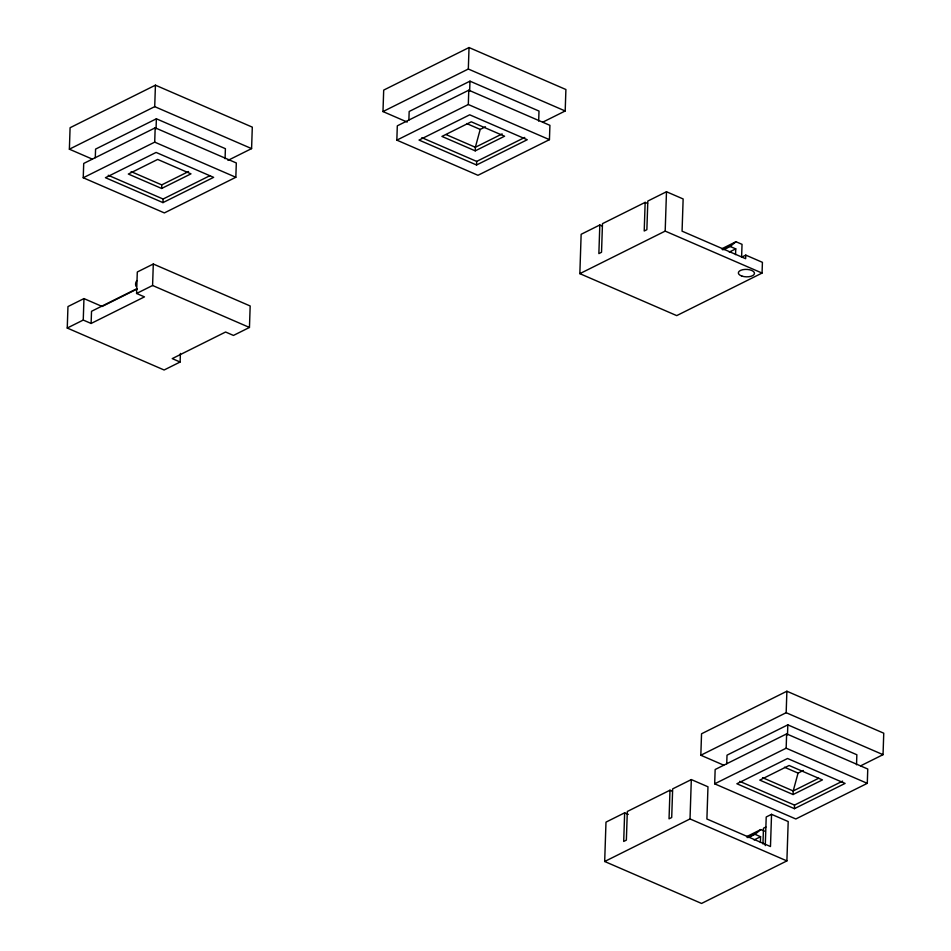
<?xml version="1.0" encoding="UTF-8"?>
<svg xmlns="http://www.w3.org/2000/svg" width="951" height="951" viewBox="0 0 951 951"><rect width="100%" height="100%" fill="white"/><g stroke="black" fill="none" stroke-linecap="round" stroke-linejoin="round"><path stroke-width="1.43" d="M92.247 159.09L69.375 149.188L70.089 127.719L155.429 85.174L252.3 127.137L251.587 148.606L227.955 160.386M180.405 353.439L180.119 362.022L164.119 369.998L67.248 328.036L67.961 306.567L83.961 298.59L102.126 306.46L137.253 288.938M83.236 177.766L83.712 163.453L155.179 127.826L236.312 162.966L235.836 177.278L164.368 212.917L83.236 177.766L154.704 142.139L235.836 177.278M67.248 328.036L83.248 320.059L83.961 298.59M95.29 157.688L95.576 149.105L156.38 118.792L225.399 148.689L225.066 158.71M83.248 320.059L91.118 323.459L91.522 311.298L137.051 288.605M91.118 323.459L144.457 296.878L136.587 293.467L137.301 271.998L153.301 264.021L250.172 305.984L249.459 327.453L233.459 335.43L225.589 332.018L172.25 358.61L180.119 362.022M69.375 149.188L154.716 106.643L155.429 85.174M154.704 142.139L155.179 127.826M156.047 128.813L156.38 118.792M136.587 293.467L152.588 285.49L153.301 264.021M161.634 188.464L190.973 173.843L157.676 159.423L128.337 174.045L161.634 188.464L161.753 184.886L188.536 171.537M162.966 202.611L213.63 177.35L156.107 152.433L105.442 177.694L162.966 202.611L163.085 199.032L209.85 175.721M407.194 122.061L382.98 111.564L383.693 90.095L469.033 47.55L565.904 89.513L565.191 110.982L542.878 122.108M396.84 140.142L397.304 125.829L468.784 90.202L549.916 125.342L549.44 139.654L477.973 175.293L396.84 140.142L468.308 104.515L549.44 139.654M408.882 120.064L409.168 111.481L469.972 81.168L539.003 111.065L538.67 121.086M382.98 111.564L468.32 69.019L469.033 47.55M468.308 104.515L468.784 90.202M469.639 91.189L469.972 81.168M475.238 150.852L504.577 136.219L471.268 121.799L441.942 136.421L475.238 150.852L475.357 147.274L480.207 129.419L485.45 126.804M476.558 164.987L527.234 139.726L469.711 114.809L419.046 140.07L476.558 164.987L476.677 161.408L524.75 137.443M741.828 257.079L745.762 255.118L762.417 262.333L762.06 273.068L676.72 315.613L579.848 273.65L581.144 234.291L599.819 224.983L602.245 226.029M599.819 224.983L598.868 253.608L601.531 252.277L602.482 223.651L645.158 202.373L647.572 203.431M765.27 845.617L766.209 816.992L771.546 814.329L788.201 821.545L786.893 860.905L701.553 903.45L604.681 861.487L605.989 822.128L624.652 812.82L628.29 814.389M624.652 812.82L623.701 841.445L626.364 840.113L627.315 811.488L669.991 790.21L672.405 791.268M645.158 202.373L644.207 231.01L646.87 229.678L647.821 201.053L666.485 191.745L683.139 198.961L682.069 231.164L745.643 258.696L745.762 255.118M579.848 273.65L665.189 231.105L666.485 191.745M669.991 790.21L669.04 818.835L671.703 817.515L672.654 788.89L691.318 779.582L707.972 786.786L706.902 819.001L770.476 846.533L771.546 814.329M604.681 861.487L690.022 818.942L691.318 779.582M723.699 765.163L700.828 755.249L701.541 733.78L786.881 691.234L883.752 733.197L883.039 754.666L860.726 765.793M723.711 249.697L730.178 246.475L735.979 241.72L742.03 244.348L741.602 257.222M714.677 783.826L715.152 769.514L786.632 733.887L867.764 769.026L867.288 783.339L795.809 818.977L714.677 783.826L786.156 748.199L867.288 783.339M735.551 254.606L735.741 248.877L730.178 246.475M726.73 763.748L727.016 755.165L787.82 724.852L856.851 754.749L856.518 764.77M748.544 837.534L755.011 834.312L760.812 829.557L764.438 831.138M760.384 842.443L760.574 836.714L755.011 834.312M762.952 843.977L763.475 828.226L765.9 827.025M700.828 755.249L786.168 712.703L786.881 691.234M786.156 748.199L786.632 733.887M787.487 734.873L787.82 724.852M793.086 794.537L822.425 779.903L789.116 765.484L759.79 780.105L793.086 794.537L793.205 790.959L798.055 773.104L803.298 770.488M794.406 808.671L845.082 783.41L787.559 758.494L736.882 783.755L794.406 808.671L794.525 805.093L842.598 781.128M502.14 133.913L475.357 147.274L446.055 134.578M721.75 248.817L735.979 241.72M722.439 249.756L730.202 245.881M729.274 252.098L735.741 248.877M818.716 778.239L793.205 790.959L762.571 777.68M746.583 836.654L760.812 829.557M747.272 837.593L755.035 833.718M754.107 839.935L760.574 836.714M468.32 69.019L565.191 110.982M466.656 123.547L480.207 129.419M665.189 231.105L762.06 273.068M421.84 137.657L476.677 161.408M154.716 106.643L251.587 148.606M131.119 171.62L161.753 184.886M108.236 175.269L163.085 199.032M152.588 285.49L249.459 327.453M786.168 712.703L883.039 754.666M784.492 767.231L798.055 773.104M739.688 781.342L794.525 805.093M690.022 818.942L786.893 860.905M136.029 286.346A24.215 11.186 1.9 0 1 136.873 280.593M741.923 276.099A8.072 3.733 1.9 0 0 754.452 273.579A8.072 3.733 1.9 0 0 742.826 269.68A8.072 3.733 1.9 0 0 741.923 276.099"/></g></svg>
